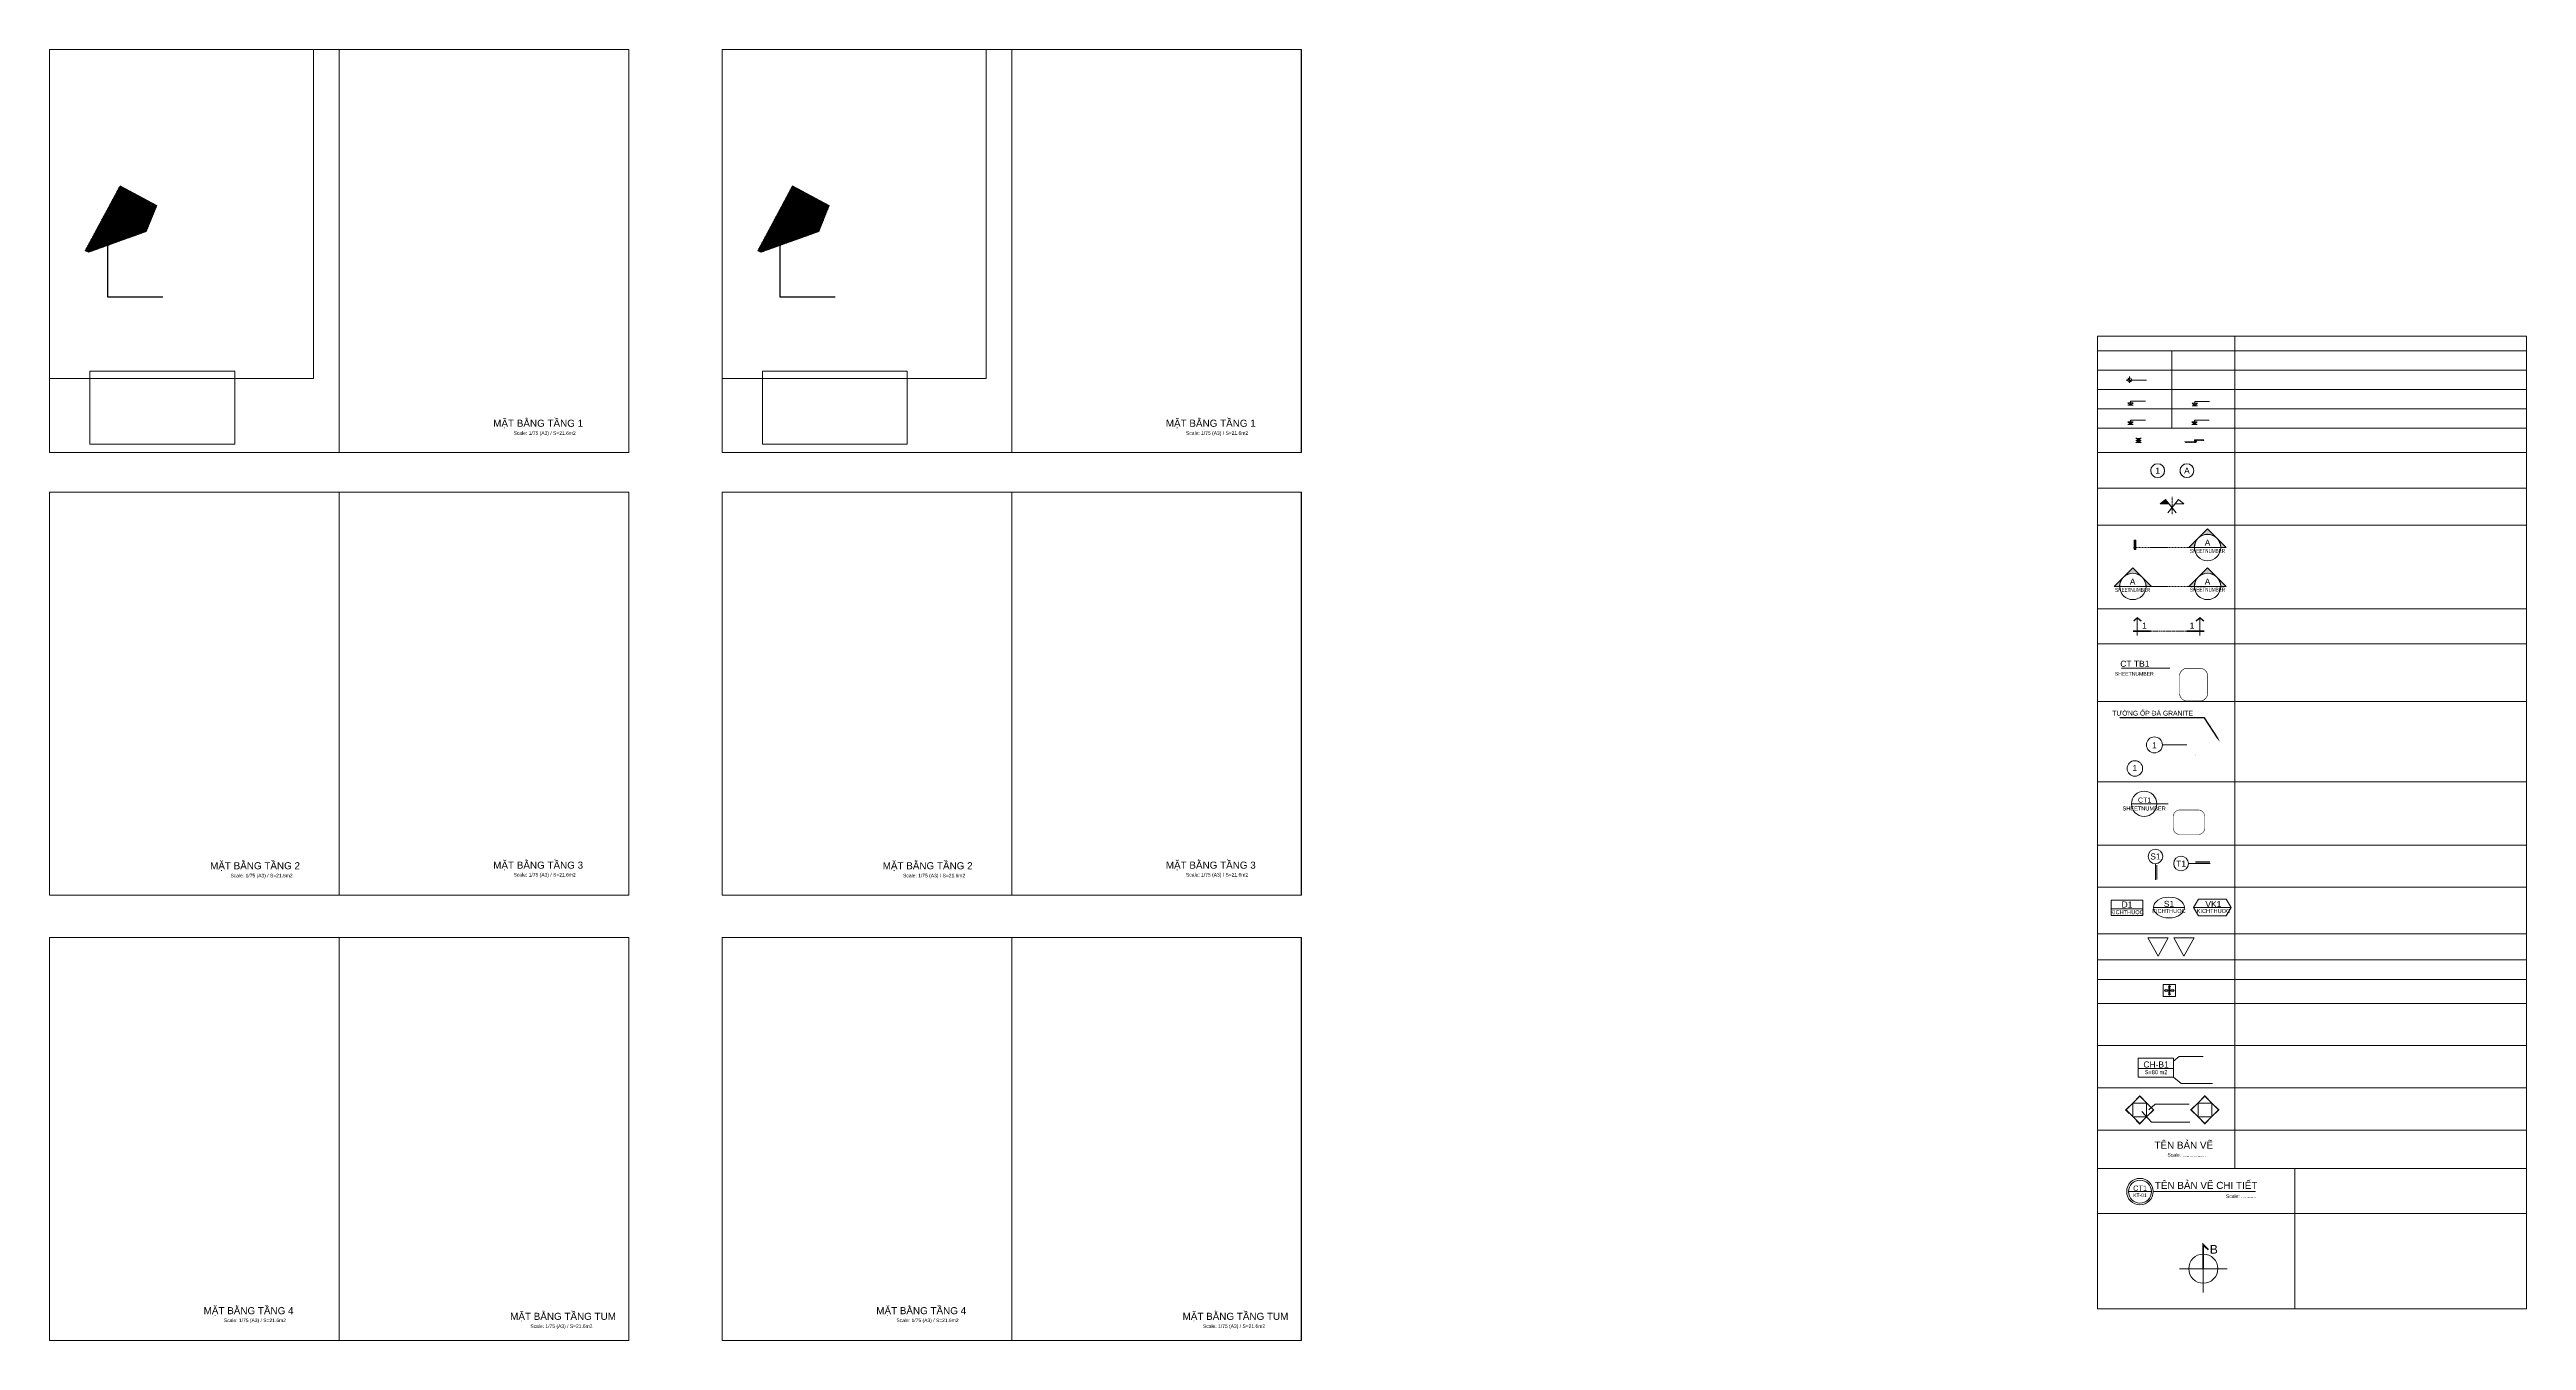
# Paper-space layout 'M34' of a CAD drawing. Header units: millimetres. Extents: x -299 to 929, y -16 to 624.
import ezdxf
from ezdxf import colors
from ezdxf.entities.mleader import LeaderData, LeaderLine
from ezdxf.enums import TextEntityAlignment as Align
from ezdxf.math import Vec2, Vec3

# ---------------------------------------------------------------- set-up
doc = ezdxf.new("R2010")
doc.units = ezdxf.units.MM
doc.header["$MEASUREMENT"] = 0
doc.set_wipeout_variables(frame=1)
doc.linetypes.add('CENTER', pattern=[3, 1.5, -0.5, 0.5, -0.5])
doc.linetypes.add('HIDDEN', pattern=[0.75, 0.5, -0.25])
doc.layers.get('Defpoints').update_dxf_attribs({"color": 6})
doc.layers.add('A-DO DIEN TICH', color=14, linetype='Continuous', lineweight=0, plot=False)
for name, color, linetype, lineweight in [('A-HATCH', 251, 'Continuous', 5), ('A-KY HIEU', 34, 'Continuous', 20), ('A-NET KHUAT', 250, 'HIDDEN', 9), ('A-NET THAY', 125, 'Continuous', 18)]:
    doc.layers.add(name, color=color, linetype=linetype, lineweight=lineweight)
doc.layers.add('A1- MAU 21', color=7, linetype='Continuous', lineweight=5, true_color=0x585858)
doc.styles.add('A1-arial', font='arial.ttf', dxfattribs={"width": 0.8})
doc.styles.get("Standard").update_dxf_attribs({"font": 'arial.ttf'})
doc.dimstyles.get("Standard").update_dxf_attribs({"dimtxt": 200, "dimasz": 0.18, "dimexe": 0.18, "dimexo": 0.0625, "dimgap": 0.09, "dimtad": 0, "dimtih": 1, "dimtoh": 1, "dimdec": 4, "dimzin": 0, "dimdsep": 46, "dimtxsty": 'Standard', "dimcen": 0.09, "dimadec": 0, "dimazin": 0, "dimtfac": 1, "dimtdec": 4, "dimtofl": 0, "dimtmove": 0, "dimatfit": 3, "dimfxl": 1, "dimtolj": 1, "dimtzin": 0, "dimarcsym": 0})

# ---------------------------------------------------------------- blocks, each defined once
blk = doc.blocks.new('Tag - Metric')
blk.add_lwpolyline([(0, 3.4), (-1.1, 3.3), (-2.1, 2.8), (-2.7, 2.1), (-3.1, 1.4), (-3.4, 0.7), (-3.4, 0), (-3.3, -1), (-2.8, -2), (-2.1, -2.7), (-1.2, -3.2), (0, -3.4), (1.3, -3.2), (2.3, -2.6), (3, -1.8), (3.3, -0.9), (3.4, 0), (3.3, 0.8), (3.1, 1.5), (2.7, 2.2), (1.8, 2.9), (1.1, 3.3), (0, 3.4)], close=True)
blk.add_circle((0, 0), 3.44)
at = {"style": 'A1-arial', "flags": 8}
blk.add_attdef('1', text='', height=3, dxfattribs=at).set_placement((0, 0), align=Align.MIDDLE_CENTER)
blk = doc.blocks.new('chenhcot')
at = {"layer": 'A-KY HIEU'}
h = blk.add_hatch(color=256, dxfattribs=at)
h.paths.add_polyline_path([(200, 187), (0, 187), (0, 0)])
h.paths.add_polyline_path([(0, 187), (-200, 187), (0, 0)])
h = blk.add_hatch(color=256, dxfattribs=at)
h.paths.add_polyline_path([(200, -188), (0, -188), (0, 0)])
h.paths.add_polyline_path([(0, -188), (-200, -188), (0, 0)])
for p, q in [((-200, 187), (0, 0)), ((-200, -188), (0, 0)), ((-200, 0), (200, 0)), ((0, 0), (200, 187)), ((0, 0), (200, -188))]:
    blk.add_line(p, q, dxfattribs=at)
at = {"color": 6, "style": 'A1-arial'}
for tag, p in [('%%P0.000', (-565, 283)), ('-0.050', (-570, -551))]:
    blk.add_attdef(tag, p, '', height=250, dxfattribs=at)
blk = doc.blocks.new('cotxaytho')
at = {"layer": 'A-KY HIEU'}
h = blk.add_hatch(color=256, dxfattribs=at)
h.paths.add_polyline_path([(200, 188), (0, 188), (0, 0)])
h.paths.add_polyline_path([(0, 188), (-200, 188), (0, 0)])
for p, q in [((-200, 188), (0, 0)), ((-200, 188), (200, 188)), ((-200, 0), (200, 0)), ((0, 312), (0, 0)), ((0, 312), (1100, 312)), ((0, 0), (200, 188))]:
    blk.add_line(p, q, dxfattribs=at)
at = {"color": 6, "style": 'A1-arial'}
blk.add_attdef('-0.050', (35, 402), '', height=250, dxfattribs=at)
blk = doc.blocks.new('cothoanthien')
at = {"layer": 'A-KY HIEU'}
for p, q in [((-200, 188), (200, 188)), ((-200, 188), (0, 0)), ((-200, 0), (200, 0)), ((0, 312), (1100, 312)), ((0, 312), (0, 0)), ((0, 0), (200, 188))]:
    blk.add_line(p, q, dxfattribs=at)
at = {"color": 6, "style": 'A1-arial'}
blk.add_attdef('%%P0.000', (36, 390), '', height=250, dxfattribs=at)
blk = doc.blocks.new('cotMB')
h = blk.add_hatch(color=256)
h.paths.add_polyline_path([(0, 156, 0.4142136), (-156, 0), (0, 0)])
h.paths.add_polyline_path([(156, 0), (0, 0), (0, -156, 0.4142136)])
for p, q in [((-256, 0), (1244, 0)), ((0, 256), (0, -206))]:
    blk.add_line(p, q)
blk.add_circle((0, 0), 156)
at = {"color": 6, "style": 'A1-arial'}
for tag, p in [('%%P0.000', (200, 85)), ('-0.050', (200, -317))]:
    blk.add_attdef(tag, p, '', height=250, dxfattribs=at)
blk = doc.blocks.new('KH-do doc')
at = {"layer": 'A-KY HIEU'}
blk.add_lwpolyline([(-1250, 0, 0, 100, 0), (-1000, 0, 0, 0, 0), (0, 0, 0, 0, 0)], format="xyseb", dxfattribs=at)
blk = doc.blocks.new('cot HTMC nhieutang')
at = {"layer": 'A-KY HIEU'}
for p, q in [((-200, 188), (200, 188)), ((-200, 188), (0, 0)), ((-200, 0), (200, 0)), ((0, 313), (1100, 313)), ((0, 313), (0, 0)), ((0, 0), (200, 188))]:
    blk.add_line(p, q, dxfattribs=at)
at = {"color": 6, "style": 'A1-arial'}
for p in [(36, 1880), (36, 1580), (36, 1280), (36, 980), (36, 680), (36, 380)]:
    blk.add_attdef('%%P0.000', p, '', height=250, dxfattribs=at)
blk = doc.blocks.new('cotthoMC-nhieutang')
at = {"layer": 'A-KY HIEU'}
h = blk.add_hatch(color=256, dxfattribs=at)
h.paths.add_polyline_path([(200, 188), (0, 188), (0, 0)])
h.paths.add_polyline_path([(0, 188), (-200, 188), (0, 0)])
for p, q in [((-200, 188), (0, 0)), ((-200, 188), (200, 188)), ((-200, 0), (200, 0)), ((0, 313), (0, 0)), ((0, 313), (1100, 313)), ((0, 0), (200, 188))]:
    blk.add_line(p, q, dxfattribs=at)
at = {"color": 6, "style": 'A1-arial'}
for p in [(35, 1902), (35, 1602), (35, 1302), (35, 1002), (35, 702), (35, 402)]:
    blk.add_attdef('-0.050', p, '', height=250, dxfattribs=at)
blk = doc.blocks.new('GC MBnéiThÊt')
at = {"layer": 'A-KY HIEU'}
blk.add_line((0, 0), (849, -849), dxfattribs=at)
blk.add_line((0, 0), (849, -849), dxfattribs=at)
for points in [[(0, -1697), (849, -849), (0, 0), (-849, -849)], [(-424, -424), (-424, -1273), (424, -1273), (424, -424), (-424, -424)]]:
    blk.add_lwpolyline(points, close=True, dxfattribs=at)
at = {"layer": 'A-KY HIEU', "const_width": 50}
for points in [[(230, -194), (0, 35), (-230, -194)], [(-654, -619), (-884, -849), (-654, -1078)], [(-230, -1503), (0, -1732), (230, -1503)], [(654, -1078), (884, -849), (654, -619)]]:
    blk.add_lwpolyline(points, dxfattribs=at)
at = {"color": 6, "style": 'A1-arial'}
for tag, height, p in [('1', 250, (-597, -849)), ('xxx', 300, (0, -849)), ('4', 250, (0, -1401)), ('2', 250, (0, -247)), ('3', 250, (568, -849))]:
    blk.add_attdef(tag, text='', height=height, dxfattribs=at).set_placement(p, align=Align.MIDDLE)
blk = doc.blocks.new('KH-Doixung')
at = {"layer": 'A-KY HIEU'}
blk.add_hatch(color=256, dxfattribs=at).paths.add_polyline_path([(-461, 582), (-857, 269), (-213, 269)])
blk.add_hatch(color=256, dxfattribs=at).paths.add_polyline_path([(-461, 582), (-857, 269), (-213, 269)])
for p, q in [((-461, 582), (-857, 269)), ((-461, 582), (-857, 269)), ((-857, 269), (-213, 269)), ((-857, 269), (-213, 269)), ((-461, 582), (303, -383)), ((-461, 582), (303, -383)), ((461, 582), (-303, -383)), ((461, 582), (-303, -383)), ((857, 269), (213, 269)), ((857, 269), (213, 269)), ((461, 582), (857, 269)), ((461, 582), (857, 269))]:
    blk.add_line(p, q, dxfattribs=at)
blk = doc.blocks.new('HGIO2')
at = {"linetype": 'ByBlock'}
for p, q in [((0, -828), (0, 828)), ((-828, 0), (828, 0))]:
    blk.add_line(p, q, dxfattribs=at)
at = {"linetype": 'ByBlock', "const_width": 59.4}
blk.add_lwpolyline([(0, 0), (0, 828), (174, 656)], dxfattribs=at)
at = {"linetype": 'ByBlock'}
blk.add_circle((0, 0), 503, dxfattribs=at)
at = {"color": 6, "style": 'A1-arial'}
blk.add_text('B', height=300, dxfattribs=at).set_placement((224, 521))
blk = doc.blocks.new('DIEM OP LAT DAU TIEN')
at = {"layer": 'A-KY HIEU'}
h = blk.add_hatch(color=256, dxfattribs=at)
edge = h.paths.add_edge_path()
edge.add_arc((0, 0), 0.273, 0, 360)
for p, q in [((-0.5, 0), (0.5, 0)), ((0, 0.5), (0, -0.5))]:
    blk.add_line(p, q, dxfattribs=at)
for points in [[(-0.8, 0.3), (-1.9, 0.3), (-1.9, 0.5), (-2.4, 0), (-1.9, -0.5), (-1.9, -0.3), (-0.8, -0.3)], [(0.3, 0.8), (0.3, 1.9), (0.5, 1.9), (0, 2.4), (-0.5, 1.9), (-0.3, 1.9), (-0.3, 0.8)], [(0.8, 0.3), (1.9, 0.3), (1.9, 0.5), (2.4, 0), (1.9, -0.5), (1.9, -0.3), (0.8, -0.3)], [(0.3, -0.8), (0.3, -1.9), (0.5, -1.9), (0, -2.4), (-0.5, -1.9), (-0.3, -1.9), (-0.3, -0.8)]]:
    blk.add_lwpolyline(points, close=True, dxfattribs=at)
for radius in [0.545, 0.273]:
    blk.add_circle((0, 0), radius, dxfattribs=at)
blk = doc.blocks.new('CHENH CAO DO')
at = {"layer": 'A-HATCH'}
h = blk.add_hatch(dxfattribs=at)
h.set_pattern_fill('ANSI31', color=256, scale=2.4, angle=180, style=0)
h.set_pattern_definition([(225, (-72.19446, -571.7625), (0.21213203, -0.21213203), [])])
h.paths.add_polyline_path([(1.2, 0.7), (5.6, 0.7), (5.6, 1.2), (0, 1.2), (0, 0), (-5.6, 0), (-5.6, -0.5), (1.2, -0.5)])
at = {"layer": 'A-KY HIEU'}
blk.add_lwpolyline([(-5.6, 0), (0, 0), (0, 1.2), (5.6, 1.2)], dxfattribs=at)
blk = doc.blocks.new('VATLIEU SAN')
blk.add_wipeout([(-5.9, 10.5), (5.9, 10.5), (0, 0)]).dxf.layer = 'Defpoints'
at = {"layer": 'A-KY HIEU'}
blk.add_lwpolyline([(-5.9, 10.5), (5.9, 10.5), (0, 0)], close=True, dxfattribs=at)
blk = doc.blocks.new('*U47')
h = blk.add_hatch(color=256)
edge = h.paths.add_edge_path()
edge.add_line((-37.1, 0), (-39.8, 0))
edge.add_line((-39.8, 0), (-30.5, 9.2))
edge.add_line((-30.5, 9.2), (-21.3, 0))
edge.add_line((-21.3, 0), (-24, 0))
edge.add_arc((-30.5, 0), 6.53, 360, 540)
h = blk.add_hatch(color=256)
edge = h.paths.add_edge_path()
edge.add_line((0, 0), (-2.7, 0))
edge.add_line((-2.7, 0), (6.5, 9.2))
edge.add_line((6.5, 9.2), (15.8, 0))
edge.add_line((15.8, 0), (13.1, 0))
edge.add_arc((6.5, 0), 6.53, 360, 540)
for p, q in [((-37.1, 0), (-24, 0)), ((0, 0), (13.1, 0))]:
    blk.add_line(p, q)
at = {"linetype": 'CENTER', "ltscale": 0.5}
blk.add_line((0, 0), (-24, 0), dxfattribs=at)
for points in [[(-37.1, 0), (-39.8, 0), (-30.5, 9.2), (-21.3, 0), (-24, 0, 1)], [(0, 0), (-2.7, 0), (6.5, 9.2), (15.8, 0), (13.1, 0, 1)]]:
    blk.add_lwpolyline(points, format="xyb", close=True)
for centre in [(-30.5, 0), (6.5, 0)]:
    blk.add_circle(centre, 6.53)
at = {"style": 'A1-arial', "flags": 8}
for tag, p in [('VIEWNUMBER-B', (-30.5, 0)), ('VIEWNUMBER', (6.5, 0))]:
    blk.add_attdef(tag, text='', height=3, dxfattribs=at).set_placement(p, align=Align.BOTTOM_CENTER)
at = {"style": 'A1-arial', "width": 0.65, "flags": 8}
for tag, p in [('SHEETNUMBER-B', (-30.5, -0.7)), ('SHEETNUMBER', (6.5, -0.6))]:
    blk.add_attdef(tag, text='', height=2, dxfattribs=at).set_placement(p, align=Align.TOP_CENTER)
blk = doc.blocks.new('*U45')
blk.add_hatch(color=256).paths.add_polyline_path([(-29.9, 3.6), (-29.1, 3.6), (-29.1, -1), (-29.9, -1)])
h = blk.add_hatch(color=256)
edge = h.paths.add_edge_path()
edge.add_line((0, 0), (-2.7, 0))
edge.add_line((-2.7, 0), (6.5, 9.2))
edge.add_line((6.5, 9.2), (15.8, 0))
edge.add_line((15.8, 0), (13.1, 0))
edge.add_arc((6.5, 0), 6.53, 360, 540)
at = {"linetype": 'CENTER', "ltscale": 0.5}
blk.add_line((0, 0), (-30.1, 0), dxfattribs=at)
blk.add_line((0, 0), (13.1, 0))
blk.add_lwpolyline([(-29.9, 3.6), (-29.1, 3.6), (-29.1, -1), (-29.9, -1)], close=True)
blk.add_lwpolyline([(0, 0), (-2.7, 0), (6.5, 9.2), (15.8, 0), (13.1, 0, 1)], format="xyb", close=True)
blk.add_circle((6.5, 0), 6.53)
at = {"style": 'A1-arial', "flags": 8}
blk.add_attdef('VIEWNUMBER', text='', height=3, dxfattribs=at).set_placement((6.5, 0), align=Align.BOTTOM_CENTER)
at = {"style": 'A1-arial', "width": 0.65, "flags": 8}
blk.add_attdef('SHEETNUMBER', text='', height=2, dxfattribs=at).set_placement((6.5, -0.6), align=Align.TOP_CENTER)
blk = doc.blocks.new('*U38')
for p, q in [((-31.6, -5.7), (-31.6, 4.5)), ((4.6, -5.7), (4.6, 4.5))]:
    blk.add_line(p, q)
at = {"const_width": 0.813}
for points in [[(-33.8, 2.6), (-31.6, 4.5), (-29.3, 2.6)], [(6.9, 2.6), (4.6, 4.5), (2.3, 2.6)], [(-23.9, -3.2), (-34.1, -3.2)], [(-3.1, -3.2), (7.1, -3.2)]]:
    blk.add_lwpolyline(points, dxfattribs=at)
at = {"linetype": 'CENTER', "ltscale": 0.5}
blk.add_lwpolyline([(-23.9, -3.2), (-3.1, -3.2)], dxfattribs=at)
at = {"style": 'A1-arial'}
for tag, p in [('1', (-27.5, 0)), ('2', (0, 0))]:
    blk.add_attdef(tag, text='', height=3.5, dxfattribs=at).set_placement(p, align=Align.MIDDLE_CENTER)
blk = doc.blocks.new('*U36')
blk.add_lwpolyline([(-19, 0), (-4.8, 0)])
blk.add_lwpolyline([(-4.8, 0, 0, 0, 0), (-1.3, -4.1, 0.96, 0, 0), (0.4, -5.9, 0, 0, 0)], format="xyseb")
blk.add_circle((-23.6, 0), 4.61)
at = {"style": 'A1-arial', "flags": 8}
blk.add_attdef('VIEW-NUMBER', text='', height=3.5, dxfattribs=at).set_placement((-23.5, -0.2), align=Align.MIDDLE_CENTER)
blk = doc.blocks.new('KH-So Caukien')
at = {"layer": 'A-KY HIEU'}
blk.add_circle((0, 0), 225, dxfattribs=at)
at = {"layer": 'A-KY HIEU', "color": 6, "style": 'A1-arial'}
blk.add_attdef('12', text='', height=250, dxfattribs=at).set_placement((0, 0), align=Align.MIDDLE_CENTER)
blk = doc.blocks.new('*U33')
blk.add_line((-27.2, 4.1), (-12.2, 4.1))
blk.add_lwpolyline([(-13.3, 4.1), (-5.4, 4.1)])
blk.add_lwpolyline([(-5.4, 4.1, 0, 0, 0), (-2.9, 1.1, 0.96, 0, 0), (-1.3, -0.7, 0, 0, 0)], format="xyseb")
at = {"linetype": 'HIDDEN', "ltscale": 0.3, "const_width": 0.3}
blk.add_lwpolyline([(1.6, -14.2), (12.4, -14.2, 0.414214), (16.4, -10.2), (16.4, -3.6, 0.414214), (12.4, 0.4), (1.6, 0.4, 0.414214), (-2.4, -3.6), (-2.4, -10.2, 0.414214)], format="xyb", close=True, dxfattribs=at)
blk.add_circle((-19.7, 4.1), 7.5)
at = {"style": 'A1-arial', "flags": 8}
for tag, height, p in [('VIEW-NUMBER', 3, (-19.4, 6.3)), ('SHEETNUMBER', 2.4, (-19.7, 1.3))]:
    blk.add_attdef(tag, text='', height=height, dxfattribs=at).set_placement(p, align=Align.MIDDLE_CENTER)
blk = doc.blocks.new('*U34')
blk.add_line((0, -4.3), (0, -13.5))
at = {"const_width": 0.75}
blk.add_lwpolyline([(0.8, -13.5), (0.8, -5)], dxfattribs=at)
blk.add_circle((0, 0), 4.25)
at = {"style": 'A1-arial'}
blk.add_attdef('FN', text='', height=3.5, dxfattribs=at).set_placement((0, 0), align=Align.MIDDLE_CENTER)
blk = doc.blocks.new('*U30')
blk.add_line((4.3, 0), (16.8, 0))
at = {"const_width": 0.75}
blk.add_lwpolyline([(16.8, 0.8), (8.3, 0.8)], dxfattribs=at)
blk.add_circle((0, 0), 4.25)
at = {"style": 'A1-arial'}
blk.add_attdef('FN', text='', height=3.5, dxfattribs=at).set_placement((0, 0), align=Align.MIDDLE_CENTER)
blk = doc.blocks.new('CUA DI A2-A3')
blk.add_line((-7.9, 0), (7.9, 0))
blk.add_lwpolyline([(-7.9, -3.4), (7.9, -3.4), (7.9, 4.3), (-7.9, 4.3)], close=True)
at = {"style": 'A1-arial'}
blk.add_attdef('KYHIEU', text='', height=3, dxfattribs=at).set_placement((0, 3.5), align=Align.TOP_CENTER)
blk.add_attdef('KICHTHUOC', text='', height=2, dxfattribs=at).set_placement((0, -3.4), align=Align.BOTTOM_CENTER)
blk = doc.blocks.new('CUASO A2-A3')
blk.add_line((-7.7, 0), (7.7, 0))
blk.add_ellipse((0, 0), major_axis=(-7.71, 0), ratio=0.666667)
at = {"style": 'A1-arial'}
blk.add_attdef('KYHIEU', text='', height=3, dxfattribs=at).set_placement((0, 3.3), align=Align.TOP_CENTER)
blk.add_attdef('KICHTHUOC', text='', height=2, dxfattribs=at).set_placement((0, -3.3), align=Align.BOTTOM_CENTER)
blk = doc.blocks.new('VACHKINH A2-A3')
blk.add_line((-9.3, 0), (9.3, 0))
blk.add_lwpolyline([(-9.3, 0), (-6.9, -4.2), (6.9, -4.2), (9.3, 0), (6.9, 4.2), (-6.9, 4.2)], close=True)
at = {"style": 'A1-arial'}
blk.add_attdef('KYHIEU', text='', height=3, dxfattribs=at).set_placement((0.5, 3.2), align=Align.TOP_CENTER)
blk.add_attdef('KICHTHUOC', text='', height=2, dxfattribs=at).set_placement((0.5, -3.3), align=Align.BOTTOM_CENTER)
blk = doc.blocks.new('ky hieu phong 2')
blk.add_line((-8.4, 0), (9.1, 0))
blk.add_lwpolyline([(-8.4, -4.3), (9.1, -4.3), (9.1, 5.1), (-8.4, 5.1)], close=True)
at = {"style": 'A1-arial'}
blk.add_attdef('KYHIEU', text='', height=3, dxfattribs=at).set_placement((0.4, 3.5), align=Align.TOP_CENTER)
blk.add_attdef('KICHTHUOC', text='', height=2, dxfattribs=at).set_placement((0.4, -3.4), align=Align.BOTTOM_CENTER)
blk = doc.blocks.new('Drawing Title - Metric')
at = {"style": 'A1-arial', "flags": 8}
blk.add_attdef('VIEWNAME', text='', height=4, dxfattribs=at).set_placement((25.6, -13), align=Align.BOTTOM_LEFT)
blk.add_attdef('VPSCALE', text='', height=2, dxfattribs=at).set_placement((54.7, -14.3), align=Align.TOP_RIGHT)
blk = doc.blocks.new('*U44')
for p, q in [((7.5, 0), (65.5, 0)), ((6.5, 0), (-6.5, 0))]:
    blk.add_line(p, q)
for radius in [7.5, 6.5]:
    blk.add_circle((0, 0), radius)
at = {"style": 'A1-arial', "flags": 8}
for tag, height, p in [('VIEWNUMBER', 3, (0.1, 1.9)), ('SHEETNUMBER', 2, (0, -2))]:
    blk.add_attdef(tag, text='', height=height, dxfattribs=at).set_placement(p, align=Align.MIDDLE_CENTER)
blk.add_attdef('VIEWNAME', text='', height=4, dxfattribs=at).set_placement((8.4, 3.5), align=Align.MIDDLE_LEFT)
blk.add_attdef('VPSCALE', text='', height=2, dxfattribs=at).set_placement((65.8, -2.6), align=Align.MIDDLE_RIGHT)
blk = doc.blocks.new('*U49')
blk.add_line((-30.1, 0), (-17.3, 0))
blk.add_lwpolyline([(-17.3, 0), (-6.1, 0)])
blk.add_lwpolyline([(-6.1, 0, 0, 0, 0), (-2.8, -4.8, 0.96, 0, 0), (-1.4, -6.9, 0, 0, 0)], format="xyseb")
at = {"linetype": 'HIDDEN', "ltscale": 0.3, "const_width": 0.3}
blk.add_lwpolyline([(2.6, -16.3), (8.6, -16.3, 0.414214), (12.6, -12.3), (12.6, -4, 0.414214), (8.6, 0), (2.6, 0, 0.414214), (-1.4, -4), (-1.4, -12.3, 0.414214)], format="xyb", close=True, dxfattribs=at)
at = {"style": 'A1-arial', "flags": 8}
for tag, height, p in [('VIEW-NUMBER', 3, (-23.5, 2.2)), ('SHEETNUMBER', 1.8, (-23.7, -2.8))]:
    blk.add_attdef(tag, text='', height=height, dxfattribs=at).set_placement(p, align=Align.MIDDLE_CENTER)

psp = doc.layouts.new('M34')

# ---------------------------------------------------------------- hatches: boundary and pattern name
at = {"layer": 'A1- MAU 21'}
h = psp.add_hatch(dxfattribs=at)
h.set_pattern_fill('ANSI31', color=256, scale=2)
h.set_pattern_definition([(45, (298.23403, 248.6911), (-0.1767767, 0.1767767), [])])
edge = h.paths.add_edge_path()
edge.add_line((-263.8, 556), (-245.6, 546.3))
edge.add_line((-245.6, 546.3), (-250.9, 533.4))
edge.add_line((-250.9, 533.4), (-279.5, 523.1))
edge.add_line((-279.5, 523.1), (-281.1, 523.9))
edge.add_line((-281.1, 523.9), (-264, 555.8))
h = psp.add_hatch(dxfattribs=at)
h.set_pattern_fill('ANSI31', color=256, scale=2)
h.set_pattern_definition([(45, (631.5073, 248.6911), (-0.1767767, 0.1767767), [])])
edge = h.paths.add_edge_path()
edge.add_line((69.4, 556), (87.6, 546.3))
edge.add_line((87.6, 546.3), (82.4, 533.4))
edge.add_line((82.4, 533.4), (53.7, 523.1))
edge.add_line((53.7, 523.1), (52.2, 523.9))
edge.add_line((52.2, 523.9), (69.3, 555.8))

# ---------------------------------------------------------------- linework, layer by layer
at = {"layer": 'A-DO DIEN TICH'}
for points in [[(-298.8, 623.6), (-11.7, 623.6), (-11.7, 423.9), (-298.8, 423.9)], [(34.5, 623.6), (321.6, 623.6), (321.6, 423.9), (34.5, 423.9)], [(-298.8, 404.3), (-11.7, 404.3), (-11.7, 204.6), (-298.8, 204.6)], [(34.5, 404.3), (321.6, 404.3), (321.6, 204.6), (34.5, 204.6)], [(-298.8, 183.5), (-11.7, 183.5), (-11.7, -16.2), (-298.8, -16.2)], [(34.5, 183.5), (321.6, 183.5), (321.6, -16.2), (34.5, -16.2)]]:
    psp.add_lwpolyline(points, close=True, dxfattribs=at)
for points in [[(-263.8, 556), (-245.6, 546.3), (-250.9, 533.4), (-279.5, 523.1), (-281.1, 523.9), (-264, 555.8)], [(69.4, 556), (87.6, 546.3), (82.4, 533.4), (53.7, 523.1), (52.2, 523.9), (69.3, 555.8)]]:
    psp.add_lwpolyline(points, dxfattribs=at)
at = {"layer": 'A-KY HIEU'}
psp.add_lwpolyline([(748.7, 160.3), (754.7, 160.3), (754.7, 154.3), (748.7, 154.3)], close=True, dxfattribs=at)
for points in [[(753.8, 122.2), (756.6, 124.6), (768.5, 124.6)], [(753.8, 114.3), (757.6, 111.2), (773, 111.2)], [(741.5, 98.2), (744.6, 101), (761.5, 101)], [(738.1, 97.3), (742.9, 92.1), (761.9, 92.1)]]:
    psp.add_lwpolyline(points, dxfattribs=at)
at = {"layer": 'A-NET KHUAT'}
psp.add_line((753, 393.3), (753, 401.9), dxfattribs=at)
at = {"layer": 'A-NET THAY'}
for p, q in [((784.1, 481.5), (784.1, 69)), ((716, 474.3), (928.6, 474.3)), ((752.9, 435.9), (752.9, 474.3)), ((716, 464.7), (928.6, 464.7)), ((716, 455.1), (928.6, 455.1)), ((716, 445.5), (928.6, 445.5)), ((716, 435.9), (928.6, 435.9)), ((716, 387.9), (928.6, 387.9)), ((716, 346.4), (928.6, 346.4)), ((716, 329), (928.6, 329)), ((716, 300.5), (928.6, 300.5)), ((716, 260.7), (928.6, 260.7)), ((716, 229.3), (928.6, 229.3)), ((716, 208.5), (928.6, 208.5)), ((716, 185.3), (928.6, 185.3)), ((716, 172.4), (928.6, 172.4)), ((716, 162.8), (928.6, 162.8)), ((716, 150.9), (928.6, 150.9)), ((716, 130.1), (928.6, 130.1)), ((716, 109), (928.6, 109)), ((716, 88), (928.6, 88)), ((716, 69), (928.6, 69)), ((813.8, 69), (813.8, -0.5)), ((716, 46.7), (928.6, 46.7)), ((716, -0.5), (928.6, -0.5))]:
    psp.add_line(p, q, dxfattribs=at)

# ---------------------------------------------------------------- block references
at = {"layer": 'A-HATCH'}
for name, p, xscale, yscale, zscale in [('chenhcot', (736.4, 429.9), 0.006666666666569654, 0.006666666666569654, 0.006666666666569654), ('KH-do doc', (757.6, 166.3), 0.00866666666654055, 0.00866666666654055, 0.00866666666654055)]:
    psp.add_blockref(name, p, dxfattribs=dict(at, xscale=xscale, yscale=yscale, zscale=zscale))
at = {"layer": 'A-KY HIEU'}
for name, p, xscale, yscale, zscale in [('cotMB', (732, 459.8), 0.006666666666569654, 0.006666666666569654, 0.006666666666569654), ('cothoanthien', (732.5, 447.3), 0.006666666666569654, 0.006666666666569654, 0.006666666666569654), ('cot HTMC nhieutang', (764.3, 447.1), 0.006666666666569654, 0.006666666666569654, 0.006666666666569654), ('cotxaytho', (732.5, 437.8), 0.006666666666569654, 0.006666666666569654, 0.006666666666569654), ('cotthoMC-nhieutang', (764.1, 437.8), 0.006666666666569654, 0.006666666666569654, 0.006666666666569654), ('GC MBnéiThÊt', (737, 104.9), 0.007999999999883585, 0.007999999999883585, 0.007999999999883585), ('GC MBnéiThÊt', (769.3, 104.9), 0.007999999999883585, 0.007999999999883585, 0.007999999999883585), ('HGIO2', (768.5, 19.4), 0.01432835820887703, 0.01432835820887703, 0.01432835820887703)]:
    psp.add_blockref(name, p, dxfattribs=dict(at, xscale=xscale, yscale=yscale, zscale=zscale))
ref = psp.add_blockref('Drawing Title - Metric', (-101.3, 447), dxfattribs=dict(at, xscale=0.875, yscale=0.875, zscale=0.875))
ref.add_attrib('VPSCALE', 'Scale: 1/75 (A3) / S=21.6m2', dxfattribs={"layer": '0', "height": 1.75, "style": 'A1-arial', "flags": 8}).set_placement((-53.4, 434.4), align=Align.TOP_CENTER)
ref.add_attrib('VIEWNAME', 'MẶT BẰNG TẦNG 1', dxfattribs={"layer": '0', "height": 3.5, "style": 'A1-arial', "flags": 8}).set_placement((-78.9, 435.6), align=Align.BOTTOM_LEFT)
ref = psp.add_blockref('Drawing Title - Metric', (232, 447), dxfattribs=dict(at, xscale=0.875, yscale=0.875, zscale=0.875))
ref.add_attrib('VPSCALE', 'Scale: 1/75 (A3) / S=21.6m2', dxfattribs={"layer": '0', "height": 1.75, "style": 'A1-arial', "flags": 8}).set_placement((279.8, 434.4), align=Align.TOP_CENTER)
ref.add_attrib('VIEWNAME', 'MẶT BẰNG TẦNG 1', dxfattribs={"layer": '0', "height": 3.5, "style": 'A1-arial', "flags": 8}).set_placement((254.4, 435.6), align=Align.BOTTOM_LEFT)
ref = psp.add_blockref('Tag - Metric', (745.9, 414.9), dxfattribs=dict(at, xscale=0.9958624542824018, yscale=0.9958624542824018, zscale=0.9958624542824018))
ref.add_attrib('DETAIL#', '1', dxfattribs={"layer": '0', "height": 3, "style": 'A1-arial'}).set_placement((745.9, 414.9), align=Align.MIDDLE_CENTER)
ref = psp.add_blockref('Tag - Metric', (760.4, 414.9), dxfattribs=dict(at, xscale=0.9958624542824018, yscale=0.9958624542824018, zscale=0.9958624542824018))
ref.add_attrib('DETAIL#', 'A', dxfattribs={"layer": '0', "height": 3, "style": 'A1-arial'}).set_placement((760.4, 414.9), align=Align.MIDDLE_CENTER)
ref = psp.add_blockref('*U45', (764.1, 376.8), dxfattribs=at)
ref.add_attrib('SHEETNUMBER', 'SHEETNUMBER', dxfattribs={"layer": '0', "height": 2, "style": 'A1-arial', "width": 0.65}).set_placement((770.6, 376.1), align=Align.TOP_CENTER)
ref.add_attrib('VIEWNUMBER', 'A', dxfattribs={"layer": '0', "height": 3, "style": 'A1-arial'}).set_placement((770.6, 376.8), align=Align.BOTTOM_CENTER)
ref = psp.add_blockref('*U47', (764.1, 357.5), dxfattribs=at)
ref.add_attrib('VIEWNUMBER', 'A', dxfattribs={"layer": '0', "height": 3, "style": 'A1-arial'}).set_placement((770.6, 357.5), align=Align.BOTTOM_CENTER)
ref.add_attrib('SHEETNUMBER', 'SHEETNUMBER', dxfattribs={"layer": '0', "height": 2, "style": 'A1-arial', "width": 0.65}).set_placement((770.6, 356.9), align=Align.TOP_CENTER)
ref.add_attrib('VIEWNUMBER-B', 'A', dxfattribs={"layer": '0', "height": 3, "style": 'A1-arial'}).set_placement((733.5, 357.5), align=Align.BOTTOM_CENTER)
ref.add_attrib('SHEETNUMBER-B', 'SHEETNUMBER', dxfattribs={"layer": '0', "height": 2, "style": 'A1-arial', "width": 0.65}).set_placement((733.5, 356.8), align=Align.TOP_CENTER)
for name, p, xscale, yscale, zscale, values in [('*U38', (762.9, 338.1), 0.8571428571428571, 0.8571428571428571, 0.8571428571428571, {'2': '1', '1': '1'}), ('*U33', (755.6, 246.4), 0.8333333333333334, 0.8333333333333334, 0.8333333333333334, {'VIEW-NUMBER': 'CT1', 'SHEETNUMBER': 'SHEETNUMBER'}), ('*U34', (744.8, 223.7), 0.8571428571428571, 0.8571428571428571, 0.8571428571428571, {'FN': 'S1'}), ('*U30', (757.5, 220.2), 0.8571428571428571, 0.8571428571428571, 0.8571428571428571, {'FN': 'T1'}), ('Drawing Title - Metric', (721.9, 89.2), 0.875, 0.875, 0.875, {'VPSCALE': 'Scale: .................', 'VIEWNAME': 'TÊN BẢN VẼ'})]:
    psp.add_blockref(name, p, dxfattribs=dict(at, xscale=xscale, yscale=yscale, zscale=zscale)).add_auto_attribs(values)
ref = psp.add_blockref('*U49', (758.1, 317), dxfattribs=at)
ref.add_attrib('VIEW-NUMBER', 'CT TB1', dxfattribs={"layer": '0', "height": 3, "style": 'A1-arial'}).set_placement((734.6, 319.2), align=Align.MIDDLE_CENTER)
ref.add_attrib('SHEETNUMBER', 'SHEETNUMBER', dxfattribs={"layer": '0', "height": 1.8, "style": 'A1-arial'}).set_placement((734.3, 314.2), align=Align.MIDDLE_CENTER)
ref = psp.add_blockref('*U36', (764.5, 279), dxfattribs=dict(at, xscale=0.8571428571428571, yscale=0.8571428571428571, zscale=0.8571428571428571))
ref.add_attrib('VIEW-NUMBER', '1', dxfattribs={"layer": '0', "height": 3, "style": 'A1-arial'}).set_placement((744.3, 278.8), align=Align.MIDDLE_CENTER)
ref = psp.add_blockref('KH-So Caukien', (734.6, 267.3), dxfattribs=dict(at, xscale=0.01714285714285714, yscale=0.01714285714285714, zscale=0.01714285714285714))
ref.add_attrib('12', '1', dxfattribs={"layer": '0', "color": 0, "height": 3, "style": 'A1-arial'}).set_placement((734.6, 265.1), align=Align.BOTTOM_CENTER)
ref = psp.add_blockref('Drawing Title - Metric', (-241.6, 227.6), dxfattribs=dict(at, xscale=0.875, yscale=0.875, zscale=0.875))
ref.add_attrib('VPSCALE', 'Scale: 1/75 (A3) / S=21.6m2', dxfattribs={"layer": '0', "height": 1.75, "style": 'A1-arial', "flags": 8}).set_placement((-193.7, 215.1), align=Align.TOP_CENTER)
ref.add_attrib('VIEWNAME', 'MẶT BẰNG TẦNG 2', dxfattribs={"layer": '0', "height": 3.5, "style": 'A1-arial', "flags": 8}).set_placement((-219.2, 216.3), align=Align.BOTTOM_LEFT)
ref = psp.add_blockref('Drawing Title - Metric', (-101.3, 228), dxfattribs=dict(at, xscale=0.875, yscale=0.875, zscale=0.875))
ref.add_attrib('VPSCALE', 'Scale: 1/75 (A3) / S=21.6m2', dxfattribs={"layer": '0', "height": 1.75, "style": 'A1-arial', "flags": 8}).set_placement((-53.4, 215.5), align=Align.TOP_CENTER)
ref.add_attrib('VIEWNAME', 'MẶT BẰNG TẦNG 3', dxfattribs={"layer": '0', "height": 3.5, "style": 'A1-arial', "flags": 8}).set_placement((-78.9, 216.6), align=Align.BOTTOM_LEFT)
ref = psp.add_blockref('Drawing Title - Metric', (91.7, 227.6), dxfattribs=dict(at, xscale=0.875, yscale=0.875, zscale=0.875))
ref.add_attrib('VPSCALE', 'Scale: 1/75 (A3) / S=21.6m2', dxfattribs={"layer": '0', "height": 1.75, "style": 'A1-arial', "flags": 8}).set_placement((139.6, 215.1), align=Align.TOP_CENTER)
ref.add_attrib('VIEWNAME', 'MẶT BẰNG TẦNG 2', dxfattribs={"layer": '0', "height": 3.5, "style": 'A1-arial', "flags": 8}).set_placement((114.1, 216.3), align=Align.BOTTOM_LEFT)
ref = psp.add_blockref('Drawing Title - Metric', (232, 228), dxfattribs=dict(at, xscale=0.875, yscale=0.875, zscale=0.875))
ref.add_attrib('VPSCALE', 'Scale: 1/75 (A3) / S=21.6m2', dxfattribs={"layer": '0', "height": 1.75, "style": 'A1-arial', "flags": 8}).set_placement((279.8, 215.5), align=Align.TOP_CENTER)
ref.add_attrib('VIEWNAME', 'MẶT BẰNG TẦNG 3', dxfattribs={"layer": '0', "height": 3.5, "style": 'A1-arial', "flags": 8}).set_placement((254.4, 216.6), align=Align.BOTTOM_LEFT)
ref = psp.add_blockref('CUA DI A2-A3', (730.7, 197.8), dxfattribs=at)
ref.add_attrib('KICHTHUOC', 'KICHTHUOC', dxfattribs={"layer": '0', "height": 2, "style": 'A1-arial', "width": 0.8}).set_placement((730.7, 194.5), align=Align.BOTTOM_CENTER)
ref.add_attrib('KYHIEU', 'D1', dxfattribs={"layer": '0', "height": 3, "style": 'A1-arial'}).set_placement((730.7, 201.4), align=Align.TOP_CENTER)
ref = psp.add_blockref('CUASO A2-A3', (751.5, 198.4), dxfattribs=at)
ref.add_attrib('KICHTHUOC', 'KICHTHUOC', dxfattribs={"layer": '0', "height": 2, "style": 'A1-arial', "width": 0.8}).set_placement((751.5, 195.1), align=Align.BOTTOM_CENTER)
ref.add_attrib('KYHIEU', 'S1', dxfattribs={"layer": '0', "height": 3, "style": 'A1-arial'}).set_placement((751.5, 201.7), align=Align.TOP_CENTER)
ref = psp.add_blockref('VACHKINH A2-A3', (773, 198.4), dxfattribs=at)
ref.add_attrib('KICHTHUOC', 'KICHTHUOC', dxfattribs={"layer": '0', "height": 2, "style": 'A1-arial', "width": 0.8}).set_placement((773.5, 195.1), align=Align.BOTTOM_CENTER)
ref.add_attrib('KYHIEU', 'VK1', dxfattribs={"layer": '0', "height": 3, "style": 'A1-arial'}).set_placement((773.5, 201.6), align=Align.TOP_CENTER)
psp.add_blockref('DIEM OP LAT DAU TIEN', (751.7, 157.3), dxfattribs=at)
psp.add_blockref('ky hieu phong 2', (744.7, 118.6), dxfattribs=at).add_auto_attribs({'KICHTHUOC': 'S=80 m2', 'KYHIEU': 'CH-B1'})
ref = psp.add_blockref('*U44', (737.1, 57.6), dxfattribs=dict(at, xscale=0.875, yscale=0.875, zscale=0.875))
ref.add_attrib('VIEWNAME', 'TÊN BẢN VẼ CHI TIẾT', dxfattribs={"layer": '0', "height": 3.5, "style": 'A1-arial', "flags": 8}).set_placement((744.5, 60.7), align=Align.MIDDLE_LEFT)
ref.add_attrib('SHEETNUMBER', 'KT-01', dxfattribs={"layer": '0', "height": 1.75, "style": 'A1-arial', "flags": 8}).set_placement((737.1, 55.8), align=Align.MIDDLE_CENTER)
ref.add_attrib('VPSCALE', 'Scale: ...........', dxfattribs={"layer": '0', "height": 1.75, "style": 'A1-arial'}).set_placement((794.7, 55.3), align=Align.MIDDLE_RIGHT)
ref.add_attrib('VIEWNUMBER', 'CT1', dxfattribs={"layer": '0', "height": 2.62, "style": 'A1-arial', "flags": 8}).set_placement((737.2, 59.3), align=Align.MIDDLE_CENTER)
ref = psp.add_blockref('Drawing Title - Metric', (-244.8, 7.2), dxfattribs=dict(at, xscale=0.875, yscale=0.875, zscale=0.875))
ref.add_attrib('VPSCALE', 'Scale: 1/75 (A3) / S=21.6m2', dxfattribs={"layer": '0', "height": 1.75, "style": 'A1-arial', "flags": 8}).set_placement((-197, -5.3), align=Align.TOP_CENTER)
ref.add_attrib('VIEWNAME', 'MẶT BẰNG TẦNG 4', dxfattribs={"layer": '0', "height": 3.5, "style": 'A1-arial', "flags": 8}).set_placement((-222.4, -4.2), align=Align.BOTTOM_LEFT)
ref = psp.add_blockref('Drawing Title - Metric', (88.4, 7.2), dxfattribs=dict(at, xscale=0.875, yscale=0.875, zscale=0.875))
ref.add_attrib('VPSCALE', 'Scale: 1/75 (A3) / S=21.6m2', dxfattribs={"layer": '0', "height": 1.75, "style": 'A1-arial', "flags": 8}).set_placement((136.3, -5.3), align=Align.TOP_CENTER)
ref.add_attrib('VIEWNAME', 'MẶT BẰNG TẦNG 4', dxfattribs={"layer": '0', "height": 3.5, "style": 'A1-arial', "flags": 8}).set_placement((110.9, -4.2), align=Align.BOTTOM_LEFT)
ref = psp.add_blockref('Drawing Title - Metric', (-93, 4.3), dxfattribs=dict(at, xscale=0.875, yscale=0.875, zscale=0.875))
ref.add_attrib('VPSCALE', 'Scale: 1/75 (A3) / S=21.6m2', dxfattribs={"layer": '0', "height": 1.75, "style": 'A1-arial', "flags": 8}).set_placement((-45.1, -8.2), align=Align.TOP_CENTER)
ref.add_attrib('VIEWNAME', 'MẶT BẰNG TẦNG TUM', dxfattribs={"layer": '0', "height": 3.5, "style": 'A1-arial', "flags": 8}).set_placement((-70.5, -7), align=Align.BOTTOM_LEFT)
ref = psp.add_blockref('Drawing Title - Metric', (240.3, 4.3), dxfattribs=dict(at, xscale=0.875, yscale=0.875, zscale=0.875))
ref.add_attrib('VPSCALE', 'Scale: 1/75 (A3) / S=21.6m2', dxfattribs={"layer": '0', "height": 1.75, "style": 'A1-arial', "flags": 8}).set_placement((288.2, -8.2), align=Align.TOP_CENTER)
ref.add_attrib('VIEWNAME', 'MẶT BẰNG TẦNG TUM', dxfattribs={"layer": '0', "height": 3.5, "style": 'A1-arial', "flags": 8}).set_placement((262.7, -7), align=Align.BOTTOM_LEFT)
at = {"layer": 'A-NET THAY'}
for name, p, xscale, yscale, zscale in [('CHENH CAO DO', (764.1, 429.2), 0.8333333333333334, 0.8333333333333334, 0.8333333333333334), ('KH-Doixung', (753, 396.6), 0.006857142857043072, 0.006857142857043072, 0.006857142857043072)]:
    psp.add_blockref(name, p, dxfattribs=dict(at, xscale=xscale, yscale=yscale, zscale=zscale))

# ---------------------------------------------------------------- leaders
at = {"layer": 'A-KY HIEU', "ltscale": 5}
for points in [[(-270, 526.5), (-270, 501.1), (-242.7, 501.1)], [(63.2, 526.5), (63.2, 501.1), (90.5, 501.1)]]:
    psp.add_leader(points, dimstyle='Standard', override={"dimscale": 0.01, "dimasz": 100, "dimgap": 0.06, "dimtad": 0, "dimldrblk": 'Dot'}, dxfattribs=at)
at = {"layer": 'A-KY HIEU'}
ml = psp.add_multileader_mtext('Standard', dxfattribs=at)
ml.set_content('TƯỜNG ỐP ĐÁ GRANITE', color=256)
ml.set_leader_properties()
ml.build(insert=Vec2(0, 0))
ml.multileader.update_dxf_attribs({"text_left_attachment_type": 2, "text_right_attachment_type": 5, "dogleg_length": 0.36, "arrow_head_size": 2.2})
ctx = ml.context
ctx.base_point, ctx.char_height, ctx.arrow_head_size, ctx.landing_gap_size, ctx.plane_origin = Vec3(722.7, 294.4), 2.4, 2.2, 1, Vec3(776.7, 280.6)
ctx.left_attachment, ctx.right_attachment, ctx.text_align_type = 2, 5, 2
notes = []
notes.append((ctx, [(0, (1, 1, 0), (769.1, 292.4), (-1, 0), 4.68, [(0, [(776.7, 280.6)], 0, [])])]))
ctx.mtext.insert, ctx.mtext.alignment, ctx.mtext.flow_direction = Vec3(763.4, 295.9), 3, 5
for ctx, leaders in notes:
    for number, flags, end, landing, length, lines in leaders:
        leader = LeaderData()
        leader.index, (leader.has_last_leader_line, leader.has_dogleg_vector, leader.attachment_direction) = number, flags
        leader.last_leader_point, leader.dogleg_vector, leader.dogleg_length = Vec3(end), Vec3(landing), length
        for number, points, colour, breaks in lines:
            line = LeaderLine()
            line.index, line.vertices, line.color, line.breaks = number, Vec3.list(points), colors.encode_raw_color(colour), breaks
            leader.lines.append(line)
        ctx.leaders.append(leader)

# ---------------------------------------------------------------- viewports
at = {"layer": 'A-DO DIEN TICH'}
for center, size, view_center_point, view_height, status in [((-233.4, 542.1), (130.8, 162.97), (2670508.5, 3832635.3), 71565.48, 5), ((-83.5, 523.8), (143.5, 199.66), (541404.1, -272000.6), 24957.78, 6), ((99.9, 542.1), (130.8, 162.97), (2670508.5, 3832635.3), 71565.48, 12), ((249.8, 523.8), (143.5, 199.66), (543089.9, -304278.3), 39829.88, 11), ((-242.9, 446.1), (71.8, 36.287), (445758.3, -288857.8), 48392.801, 8), ((90.4, 446.1), (71.8, 36.287), (445758.3, -288857.8), 48392.801, 9), ((-83.5, 304.4), (143.5, 199.66), (591229.9, -271200.8), 24957.8, 3), ((106.3, 304.4), (143.5, 199.66), (566340.1, -309297.4), 24957.83, 15), ((249.8, 304.4), (143.5, 199.66), (591229.9, -309297.6), 24957.83, 14), ((-227, 83.7), (143.5, 199.66), (616261.7, -271362.8), 24957.81, 7), ((-83.5, 83.7), (143.5, 199.66), (641291.4, -271362.8), 24957.79, 4), ((106.3, 83.7), (143.5, 199.66), (616261.7, -271362.8), 24957.81, 10), ((249.8, 83.7), (143.5, 199.66), (641291.4, -271362.8), 24957.79, 13)]:
    psp.add_viewport(center=center, size=size, view_center_point=view_center_point, view_height=view_height, status=status, dxfattribs=at)
psp.add_viewport(center=(-227, 304.4), size=(143.5, 199.66), view_center_point=(566340.1, -271233.3), view_height=24957.79, dxfattribs=at)

# ---------------------------------------------------------------- next in the draw order: linework, layer by layer
at = {"layer": 'A-NET THAY'}
for p, q in [((716, 423.9), (928.6, 423.9)), ((716, 406.3), (928.6, 406.3))]:
    psp.add_line(p, q, dxfattribs=at)
psp.add_lwpolyline([(928.6, -0.5), (928.6, 481.5), (716, 481.5), (716, -0.5)], dxfattribs=at)

# ---------------------------------------------------------------- next in the draw order: block references
at = {"layer": 'A-KY HIEU', "xscale": 0.8571428571428571, "yscale": 0.8571428571428571, "zscale": 0.8571428571428571}
psp.add_blockref('VATLIEU SAN', (746.1, 174.3), dxfattribs=at)

# ---------------------------------------------------------------- next in the draw order: block references
psp.add_blockref('VATLIEU SAN', (758.9, 174.3), dxfattribs=at)

doc.saveas('drawing.dxf')
